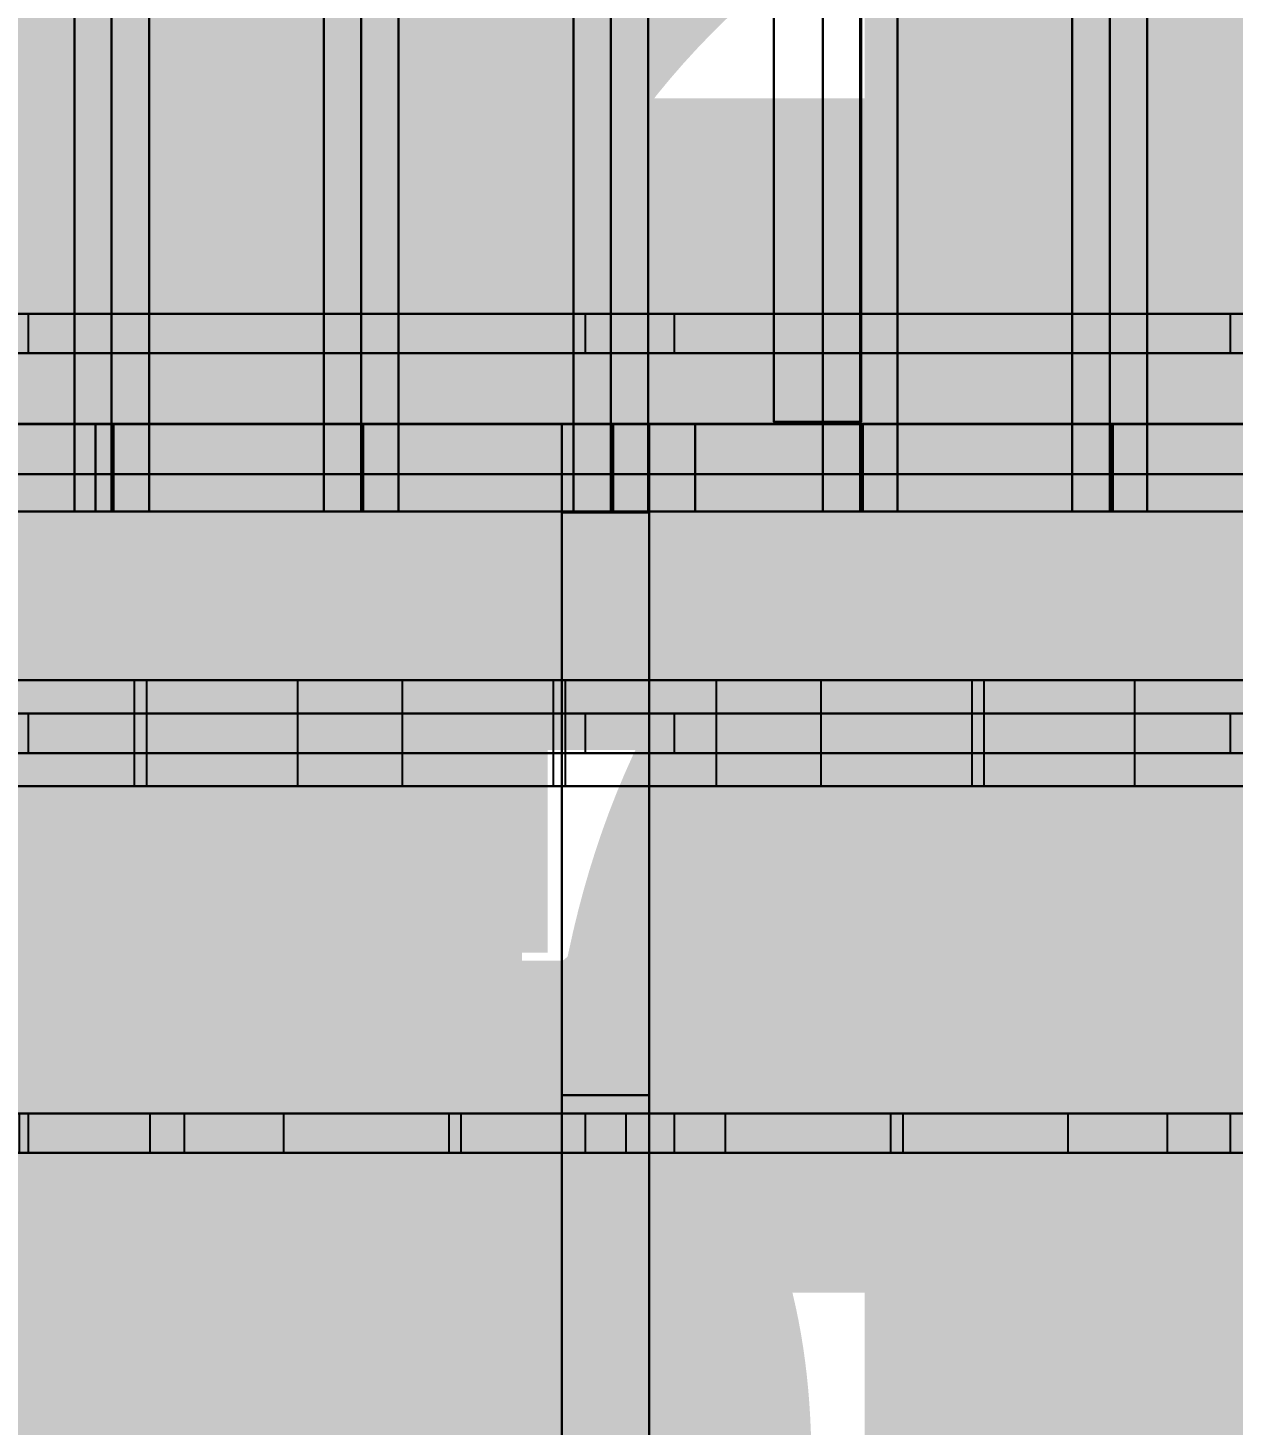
# Model space of a CAD drawing. Header units: inches. Extents: x -252 to 449, y -12 to 800.
# Drawn here: x -98.9 to -50.6, y 217 to 272.9 of the extents above; entities that cross this region are included whole.
import ezdxf

# ---------------------------------------------------------------- set-up
doc = ezdxf.new("R2010")
doc.units = ezdxf.units.IN
doc.header["$MEASUREMENT"] = 0
for name, color, linetype in [('C2', 2, 'CONTINUOUS'), ('FT2', 8, 'CONTINUOUS'), ('RT2', 7, 'CONTINUOUS'), ('W1', 5, 'CONTINUOUS'), ('W2', 5, 'CONTINUOUS')]:
    doc.layers.add(name, color=color, linetype=linetype)

msp = doc.modelspace()

# ---------------------------------------------------------------- linework, layer by layer
at = {"layer": 'C2'}
for points in [[(-97.02, 253.53, 28.75), (-97.02, 302.51, 28.75), (-95.53, 302.51, 28.75), (-95.53, 253.53, 28.75)], [(-97.02, 302.51, 32.31), (-97.02, 253.53, 32.31), (-95.53, 253.53, 32.31), (-95.53, 302.51, 32.31)], [(-95.53, 302.51, 37), (-95.53, 253.53, 37), (-95.53, 253.53, 40.56), (-95.53, 302.51, 40.56)], [(-94.03, 302.51, 37), (-94.03, 253.53, 37), (-95.53, 253.53, 37), (-95.53, 302.51, 37)], [(-94.03, 253.53, 40.56), (-94.03, 302.51, 40.56), (-95.53, 302.51, 40.56), (-95.53, 253.53, 40.56)], [(-95.53, 253.53, 28.75), (-95.53, 302.51, 28.75), (-95.53, 302.51, 32.31), (-95.53, 253.53, 32.31)], [(-87.04, 253.53, 37), (-87.04, 302.51, 37), (-85.54, 302.51, 37), (-85.54, 253.53, 37)], [(-87.04, 302.51, 40.56), (-87.04, 253.53, 40.56), (-85.54, 253.53, 40.56), (-85.54, 302.51, 40.56)], [(-85.54, 302.51, 45.37), (-85.54, 253.53, 45.37), (-85.54, 253.53, 48.94), (-85.54, 302.51, 48.94)], [(-84.05, 302.51, 45.37), (-84.05, 253.53, 45.37), (-85.54, 253.53, 45.37), (-85.54, 302.51, 45.37)], [(-84.05, 253.53, 48.94), (-84.05, 302.51, 48.94), (-85.54, 302.51, 48.94), (-85.54, 253.53, 48.94)], [(-85.54, 253.53, 37), (-85.54, 302.51, 37), (-85.54, 302.51, 40.56), (-85.54, 253.53, 40.56)], [(-77.05, 253.53, 45.37), (-77.05, 302.51, 45.37), (-75.55, 302.51, 45.37), (-75.55, 253.53, 45.37)], [(-77.05, 302.51, 48.94), (-77.05, 253.53, 48.94), (-75.55, 253.53, 48.94), (-75.55, 302.51, 48.94)], [(-75.55, 302.51, 53.63), (-75.55, 253.53, 53.63), (-75.55, 253.53, 57.19), (-75.55, 302.51, 57.19)], [(-74.06, 302.51, 53.63), (-74.06, 253.53, 53.63), (-75.55, 253.53, 53.63), (-75.55, 302.51, 53.63)], [(-74.06, 253.53, 57.19), (-74.06, 302.51, 57.19), (-75.55, 302.51, 57.19), (-75.55, 253.53, 57.19)], [(-75.55, 253.53, 45.37), (-75.55, 302.51, 45.37), (-75.55, 302.51, 48.94), (-75.55, 253.53, 48.94)], [(-67.06, 253.53, 53.63), (-67.06, 302.51, 53.63), (-65.57, 302.51, 53.63), (-65.57, 253.53, 53.63)], [(-67.06, 302.51, 57.19), (-67.06, 253.53, 57.19), (-65.57, 253.53, 57.19), (-65.57, 302.51, 57.19)], [(-65.57, 302.51, 62), (-65.57, 253.53, 62), (-65.57, 253.53, 65.56), (-65.57, 302.51, 65.56)], [(-64.07, 302.51, 62), (-64.07, 253.53, 62), (-65.57, 253.53, 62), (-65.57, 302.51, 62)], [(-64.07, 253.53, 65.56), (-64.07, 302.51, 65.56), (-65.57, 302.51, 65.56), (-65.57, 253.53, 65.56)], [(-65.57, 253.53, 53.63), (-65.57, 302.51, 53.63), (-65.57, 302.51, 57.19), (-65.57, 253.53, 57.19)], [(-57.08, 253.53, 62), (-57.08, 302.51, 62), (-55.58, 302.51, 62), (-55.58, 253.53, 62)], [(-57.08, 302.51, 65.56), (-57.08, 253.53, 65.56), (-55.58, 253.53, 65.56), (-55.58, 302.51, 65.56)], [(-55.58, 302.51, 70.25), (-55.58, 253.53, 70.25), (-55.58, 253.53, 73.81), (-55.58, 302.51, 73.81)], [(-54.08, 302.51, 70.25), (-54.08, 253.53, 70.25), (-55.58, 253.53, 70.25), (-55.58, 302.51, 70.25)], [(-54.08, 253.53, 73.81), (-54.08, 302.51, 73.81), (-55.58, 302.51, 73.81), (-55.58, 253.53, 73.81)], [(-55.58, 253.53, 62), (-55.58, 302.51, 62), (-55.58, 302.51, 65.56), (-55.58, 253.53, 65.56)], [(-105.51, 255.03, 28.75), (-95.53, 255.03, 28.75), (-95.53, 253.53, 28.75), (-105.51, 253.53, 28.75)], [(-95.53, 255.03, 32.31), (-105.51, 255.03, 32.31), (-105.51, 253.53, 32.31), (-95.53, 253.53, 32.31)], [(-95.53, 255.03, 37), (-85.54, 255.03, 37), (-85.54, 253.53, 37), (-95.53, 253.53, 37)], [(-85.54, 255.03, 40.56), (-95.53, 255.03, 40.56), (-95.53, 253.53, 40.56), (-85.54, 253.53, 40.56)], [(-85.54, 255.03, 45.37), (-75.55, 255.03, 45.37), (-75.55, 253.53, 45.37), (-85.54, 253.53, 45.37)], [(-75.55, 255.03, 48.94), (-85.54, 255.03, 48.94), (-85.54, 253.53, 48.94), (-75.55, 253.53, 48.94)], [(-75.55, 255.03, 53.63), (-65.57, 255.03, 53.63), (-65.57, 253.53, 53.63), (-75.55, 253.53, 53.63)], [(-65.57, 255.03, 57.19), (-75.55, 255.03, 57.19), (-75.55, 253.53, 57.19), (-65.57, 253.53, 57.19)], [(-65.57, 255.03, 62), (-55.58, 255.03, 62), (-55.58, 253.53, 62), (-65.57, 253.53, 62)], [(-55.58, 255.03, 65.56), (-65.57, 255.03, 65.56), (-65.57, 253.53, 65.56), (-55.58, 253.53, 65.56)], [(-55.58, 255.03, 70.25), (-45.5, 255.03, 70.25), (-45.5, 253.53, 70.25), (-55.58, 253.53, 70.25)], [(-45.5, 255.03, 73.81), (-55.58, 255.03, 73.81), (-55.58, 253.53, 73.81), (-45.5, 253.53, 73.81)], [(-105.51, 253.53, 28.75), (-95.53, 253.53, 28.75), (-95.53, 253.53, 32.31), (-105.51, 253.53, 32.31)], [(-95.53, 253.53, 37), (-85.54, 253.53, 37), (-85.54, 253.53, 40.56), (-95.53, 253.53, 40.56)], [(-85.54, 253.53, 45.37), (-75.55, 253.53, 45.37), (-75.55, 253.53, 48.94), (-85.54, 253.53, 48.94)], [(-75.55, 253.53, 53.63), (-65.57, 253.53, 53.63), (-65.57, 253.53, 57.19), (-75.55, 253.53, 57.19)], [(-65.57, 253.53, 62), (-55.58, 253.53, 62), (-55.58, 253.53, 65.56), (-65.57, 253.53, 65.56)], [(-55.58, 253.53, 70.25), (-45.5, 253.53, 70.25), (-45.5, 253.53, 73.81), (-55.58, 253.53, 73.81)]]:
    msp.add_3dface(points, dxfattribs=at)
at = {"layer": 'FT2'}
for points in [[(-252, 242.54, 121.97), (0, 242.54, 121.97), (0, 246.79, 121.97), (-252, 246.79, 121.97)], [(-252, 246.79, 121.97), (0, 246.79, 121.97), (0, 246.79, 119.92), (-252, 246.79, 119.92)], [(-252, 246.79, 108), (0, 246.79, 108), (0, 242.54, 108), (-252, 242.54, 108)], [(-252, 246.79, 108), (-252, 246.79, 110.05), (0, 246.79, 110.05), (0, 246.79, 108)], [(-100.66, 246.79, 121.97), (-94.61, 246.79, 108.87), (-96.47, 246.79, 108.01), (-102.51, 246.79, 121.11)], [(-100.66, 242.54, 121.97), (-94.61, 242.54, 108.87), (-94.61, 246.79, 108.87), (-100.66, 246.79, 121.97)], [(-94.13, 242.54, 108.87), (-88.08, 242.54, 121.97), (-88.08, 246.79, 121.97), (-94.13, 246.79, 108.87)], [(-94.13, 246.79, 108.87), (-88.08, 246.79, 121.97), (-86.22, 246.79, 121.11), (-92.28, 246.79, 108.01)], [(-83.9, 246.79, 121.97), (-77.85, 246.79, 108.87), (-79.71, 246.79, 108.01), (-85.76, 246.79, 121.11)], [(-83.9, 242.54, 121.97), (-77.85, 242.54, 108.87), (-77.85, 246.79, 108.87), (-83.9, 246.79, 121.97)], [(-77.38, 242.54, 108.87), (-71.32, 242.54, 121.97), (-71.32, 246.79, 121.97), (-77.38, 246.79, 108.87)], [(-77.38, 246.79, 108.87), (-71.32, 246.79, 121.97), (-69.46, 246.79, 121.11), (-75.52, 246.79, 108.01)], [(-67.14, 246.79, 121.97), (-61.09, 246.79, 108.87), (-62.95, 246.79, 108.01), (-69, 246.79, 121.11)], [(-67.14, 242.54, 121.97), (-61.09, 242.54, 108.87), (-61.09, 246.79, 108.87), (-67.14, 246.79, 121.97)], [(-60.62, 242.54, 108.87), (-54.57, 242.54, 121.97), (-54.57, 246.79, 121.97), (-60.62, 246.79, 108.87)], [(-60.62, 246.79, 108.87), (-54.57, 246.79, 121.97), (-52.71, 246.79, 121.11), (-58.76, 246.79, 108.01)], [(-50.38, 246.79, 121.97), (-44.34, 246.79, 108.87), (-46.2, 246.79, 108.01), (-52.24, 246.79, 121.11)], [(-252, 242.54, 121.97), (-252, 242.54, 119.92), (0, 242.54, 119.92), (0, 242.54, 121.97)], [(-252, 242.54, 108), (0, 242.54, 108), (0, 242.54, 110.05), (-252, 242.54, 110.05)], [(-100.66, 242.54, 121.97), (-102.51, 242.54, 121.11), (-96.47, 242.54, 108.01), (-94.61, 242.54, 108.87)], [(-94.13, 242.54, 108.87), (-92.28, 242.54, 108.01), (-86.22, 242.54, 121.11), (-88.08, 242.54, 121.97)], [(-83.9, 242.54, 121.97), (-85.76, 242.54, 121.11), (-79.71, 242.54, 108.01), (-77.85, 242.54, 108.87)], [(-77.38, 242.54, 108.87), (-75.52, 242.54, 108.01), (-69.46, 242.54, 121.11), (-71.32, 242.54, 121.97)], [(-67.14, 242.54, 121.97), (-69, 242.54, 121.11), (-62.95, 242.54, 108.01), (-61.09, 242.54, 108.87)], [(-60.62, 242.54, 108.87), (-58.76, 242.54, 108.01), (-52.71, 242.54, 121.11), (-54.57, 242.54, 121.97)], [(-50.38, 242.54, 121.97), (-52.24, 242.54, 121.11), (-46.2, 242.54, 108.01), (-44.34, 242.54, 108.87)], [(-252, 227.87, 121.97), (0, 227.87, 121.97), (0, 229.45, 121.97), (-252, 229.45, 121.97)], [(-252, 229.45, 121.97), (0, 229.45, 121.97), (0, 229.45, 119.92), (-252, 229.45, 119.92)], [(-252, 229.45, 108), (0, 229.45, 108), (0, 227.87, 108), (-252, 227.87, 108)], [(-252, 229.45, 108), (-252, 229.45, 110.05), (0, 229.45, 110.05), (0, 229.45, 108)], [(-99.44, 229.45, 121.97), (-93.99, 229.45, 113.78), (-95.69, 229.45, 112.65), (-101.15, 229.45, 120.83)], [(-99.44, 227.87, 121.97), (-93.99, 227.87, 113.78), (-93.99, 229.45, 113.78), (-99.44, 229.45, 121.97)], [(-99.23, 227.87, 109.08), (-92.61, 227.87, 121.97), (-92.61, 229.45, 121.97), (-99.23, 229.45, 109.08)], [(-99.23, 229.45, 109.08), (-92.61, 229.45, 121.97), (-90.79, 229.45, 121.03), (-97.41, 229.45, 108.14)], [(-88.65, 229.45, 121.97), (-82.02, 229.45, 109.08), (-83.84, 229.45, 108.14), (-90.47, 229.45, 121.03)], [(-88.65, 227.87, 121.97), (-82.02, 227.87, 109.08), (-82.02, 229.45, 109.08), (-88.65, 229.45, 121.97)], [(-81.55, 227.87, 109.08), (-74.93, 227.87, 121.97), (-74.93, 229.45, 121.97), (-81.55, 229.45, 109.08)], [(-81.55, 229.45, 109.08), (-74.93, 229.45, 121.97), (-73.11, 229.45, 121.03), (-79.73, 229.45, 108.14)], [(-70.97, 229.45, 121.97), (-64.34, 229.45, 109.08), (-66.16, 229.45, 108.14), (-72.79, 229.45, 121.03)], [(-70.97, 227.87, 121.97), (-64.34, 227.87, 109.08), (-64.34, 229.45, 109.08), (-70.97, 229.45, 121.97)], [(-63.86, 227.87, 109.08), (-57.24, 227.87, 121.97), (-57.24, 229.45, 121.97), (-63.86, 229.45, 109.08)], [(-63.86, 229.45, 109.08), (-57.24, 229.45, 121.97), (-55.42, 229.45, 121.03), (-62.04, 229.45, 108.14)], [(-53.28, 229.45, 121.97), (-46.65, 229.45, 109.08), (-48.47, 229.45, 108.14), (-55.1, 229.45, 121.03)], [(-53.28, 227.87, 121.97), (-46.65, 227.87, 109.08), (-46.65, 229.45, 109.08), (-53.28, 229.45, 121.97)], [(-252, 227.87, 121.97), (-252, 227.87, 119.92), (0, 227.87, 119.92), (0, 227.87, 121.97)], [(-252, 227.87, 108), (0, 227.87, 108), (0, 227.87, 110.05), (-252, 227.87, 110.05)], [(-99.44, 227.87, 121.97), (-101.15, 227.87, 120.83), (-95.69, 227.87, 112.65), (-93.99, 227.87, 113.78)], [(-99.23, 227.87, 109.08), (-97.41, 227.87, 108.14), (-90.79, 227.87, 121.03), (-92.61, 227.87, 121.97)], [(-88.65, 227.87, 121.97), (-90.47, 227.87, 121.03), (-83.84, 227.87, 108.14), (-82.02, 227.87, 109.08)], [(-81.55, 227.87, 109.08), (-79.73, 227.87, 108.14), (-73.11, 227.87, 121.03), (-74.93, 227.87, 121.97)], [(-70.97, 227.87, 121.97), (-72.79, 227.87, 121.03), (-66.16, 227.87, 108.14), (-64.34, 227.87, 109.08)], [(-63.86, 227.87, 109.08), (-62.04, 227.87, 108.14), (-55.42, 227.87, 121.03), (-57.24, 227.87, 121.97)], [(-53.28, 227.87, 121.97), (-55.1, 227.87, 121.03), (-48.47, 227.87, 108.14), (-46.65, 227.87, 109.08)]]:
    msp.add_3dface(points, dxfattribs=at)
at = {"layer": 'RT2'}
for points in [[(0, 259.87, 229.96), (-252, 259.87, 229.96), (-252, 261.45, 229.96), (0, 261.45, 229.96)], [(0, 261.45, 229.96), (-252, 261.45, 229.96), (-252, 261.45, 232.01), (0, 261.45, 232.01)], [(0, 261.45, 234.96), (-1.17, 261.45, 233.28), (-127.17, 261.45, 321.51), (-126, 261.45, 323.19)], [(0, 261.45, 234.96), (-126, 261.45, 323.19), (-126, 259.87, 323.19), (0, 259.87, 234.96)], [(-76.56, 261.45, 287.99), (-98.87, 261.45, 230.71), (-98.87, 259.87, 230.71), (-76.56, 259.87, 287.99)], [(-76.56, 261.45, 287.99), (-74.65, 261.45, 287.24), (-96.96, 261.45, 229.97), (-98.87, 261.45, 230.71)], [(-50.75, 261.45, 230.73), (-52.65, 261.45, 229.97), (-74.92, 261.45, 285.33), (-73.02, 261.45, 286.09)], [(-50.75, 261.45, 230.73), (-73.02, 261.45, 286.09), (-73.02, 259.87, 286.09), (-50.75, 259.87, 230.73)], [(0, 259.87, 229.96), (0, 259.87, 232.01), (-252, 259.87, 232.01), (-252, 259.87, 229.96)], [(0, 259.87, 234.96), (-126, 259.87, 323.19), (-127.17, 259.87, 321.51), (-1.17, 259.87, 233.28)], [(-76.56, 259.87, 287.99), (-98.87, 259.87, 230.71), (-96.96, 259.87, 229.97), (-74.65, 259.87, 287.24)], [(-50.75, 259.87, 230.73), (-73.02, 259.87, 286.09), (-74.92, 259.87, 285.33), (-52.65, 259.87, 229.97)], [(0, 243.87, 229.96), (-252, 243.87, 229.96), (-252, 245.45, 229.96), (0, 245.45, 229.96)], [(0, 245.45, 229.96), (-252, 245.45, 229.96), (-252, 245.45, 232.01), (0, 245.45, 232.01)], [(0, 245.45, 234.96), (-1.17, 245.45, 233.28), (-127.17, 245.45, 321.51), (-126, 245.45, 323.19)], [(0, 245.45, 234.96), (-126, 245.45, 323.19), (-126, 243.87, 323.19), (0, 243.87, 234.96)], [(-76.56, 245.45, 287.99), (-98.87, 245.45, 230.71), (-98.87, 243.87, 230.71), (-76.56, 243.87, 287.99)], [(-76.56, 245.45, 287.99), (-74.65, 245.45, 287.24), (-96.96, 245.45, 229.97), (-98.87, 245.45, 230.71)], [(-50.75, 245.45, 230.73), (-52.65, 245.45, 229.97), (-74.92, 245.45, 285.33), (-73.02, 245.45, 286.09)], [(-50.75, 245.45, 230.73), (-73.02, 245.45, 286.09), (-73.02, 243.87, 286.09), (-50.75, 243.87, 230.73)], [(0, 243.87, 229.96), (0, 243.87, 232.01), (-252, 243.87, 232.01), (-252, 243.87, 229.96)], [(0, 243.87, 234.96), (-126, 243.87, 323.19), (-127.17, 243.87, 321.51), (-1.17, 243.87, 233.28)], [(-76.56, 243.87, 287.99), (-98.87, 243.87, 230.71), (-96.96, 243.87, 229.97), (-74.65, 243.87, 287.24)], [(-50.75, 243.87, 230.73), (-73.02, 243.87, 286.09), (-74.92, 243.87, 285.33), (-52.65, 243.87, 229.97)], [(0, 227.87, 229.96), (-252, 227.87, 229.96), (-252, 229.45, 229.96), (0, 229.45, 229.96)], [(0, 229.45, 229.96), (-252, 229.45, 229.96), (-252, 229.45, 232.01), (0, 229.45, 232.01)], [(0, 229.45, 234.96), (-1.17, 229.45, 233.28), (-127.17, 229.45, 321.51), (-126, 229.45, 323.19)], [(0, 229.45, 234.96), (-126, 229.45, 323.19), (-126, 227.87, 323.19), (0, 227.87, 234.96)], [(-76.56, 229.45, 287.99), (-98.87, 229.45, 230.71), (-98.87, 227.87, 230.71), (-76.56, 227.87, 287.99)], [(-76.56, 229.45, 287.99), (-74.65, 229.45, 287.24), (-96.96, 229.45, 229.97), (-98.87, 229.45, 230.71)], [(-50.75, 229.45, 230.73), (-52.65, 229.45, 229.97), (-74.92, 229.45, 285.33), (-73.02, 229.45, 286.09)], [(-50.75, 229.45, 230.73), (-73.02, 229.45, 286.09), (-73.02, 227.87, 286.09), (-50.75, 227.87, 230.73)], [(0, 227.87, 229.96), (0, 227.87, 232.01), (-252, 227.87, 232.01), (-252, 227.87, 229.96)], [(0, 227.87, 234.96), (-126, 227.87, 323.19), (-127.17, 227.87, 321.51), (-1.17, 227.87, 233.28)], [(-76.56, 227.87, 287.99), (-98.87, 227.87, 230.71), (-96.96, 227.87, 229.97), (-74.65, 227.87, 287.24)], [(-50.75, 227.87, 230.73), (-73.02, 227.87, 286.09), (-74.92, 227.87, 285.33), (-52.65, 227.87, 229.97)]]:
    msp.add_3dface(points, dxfattribs=at)
at = {"layer": 'W1'}
for points in [[(-65.53, 298.95), (-65.53, 257.13), (-69.03, 257.13), (-69.03, 298.95)], [(-69.03, 257.13, 1.46), (-69.03, 298.95, 1.46), (-69.03, 298.95), (-69.03, 257.13)], [(-65.53, 257.13, 53.63), (-65.53, 298.95, 53.63), (-69.03, 298.95, 53.63), (-69.03, 257.13, 53.63)], [(-69.03, 298.95, 52.17), (-69.03, 257.13, 52.17), (-69.03, 257.13, 53.63), (-69.03, 298.95, 53.63)], [(-65.53, 298.95, 1.46), (-65.53, 257.13, 1.46), (-65.53, 257.13), (-65.53, 298.95)], [(-65.53, 257.13, 52.17), (-65.53, 298.95, 52.17), (-65.53, 298.95, 53.63), (-65.53, 257.13, 53.63)], [(-65.53, 257.13, 48.75), (-65.53, 275.63, 48.75), (-69.03, 275.63, 48.75), (-69.03, 257.13, 48.75)], [(-69.03, 275.63, 47.29), (-69.03, 257.13, 47.29), (-69.03, 257.13, 48.75), (-69.03, 275.63, 48.75)], [(-65.53, 257.13, 47.29), (-65.53, 275.63, 47.29), (-65.53, 275.63, 48.75), (-65.53, 257.13, 48.75)], [(-69.03, 258.59, 53.63), (-69.03, 258.59), (-69.03, 257.13), (-69.03, 257.13, 53.63)], [(-65.53, 258.59), (-65.53, 258.59, 53.63), (-65.53, 257.13, 53.63), (-65.53, 257.13)], [(-135.46, 257.04), (-3.54, 257.04), (-3.54, 253.54), (-135.46, 253.54)], [(-135.46, 257.04, 1.46), (-3.54, 257.04, 1.46), (-3.54, 257.04), (-135.46, 257.04)], [(-3.54, 257.04, 108), (-135.46, 257.04, 108), (-135.46, 253.54, 108), (-3.54, 253.54, 108)], [(-3.54, 257.04, 106.54), (-135.46, 257.04, 106.54), (-135.46, 257.04, 108), (-3.54, 257.04, 108)], [(-105.54, 257.04, 32.25), (-95.54, 257.04, 32.25), (-95.54, 253.54, 32.25), (-105.54, 253.54, 32.25)], [(-105.54, 257.04, 33.71), (-95.54, 257.04, 33.71), (-95.54, 257.04, 32.25), (-105.54, 257.04, 32.25)], [(-105.54, 257.04, 40.5), (-85.54, 257.04, 40.5), (-85.54, 253.54, 40.5), (-105.54, 253.54, 40.5)], [(-105.54, 257.04, 41.96), (-85.54, 257.04, 41.96), (-85.54, 257.04, 40.5), (-105.54, 257.04, 40.5)], [(-85.46, 257.04, 28.75), (-105.46, 257.04, 28.75), (-105.46, 253.54, 28.75), (-85.46, 253.54, 28.75)], [(-85.46, 257.04, 27.29), (-105.46, 257.04, 27.29), (-105.46, 257.04, 28.75), (-85.46, 257.04, 28.75)], [(-96.99, 257.04, 32.25), (-96.99, 257.04, 40.5), (-95.54, 257.04, 40.5), (-95.54, 257.04, 32.25)], [(-95.54, 257.04, 32.25), (-95.54, 257.04, 40.5), (-95.54, 253.54, 40.5), (-95.54, 253.54, 32.25)], [(-85.46, 257.04, 37), (-95.46, 257.04, 37), (-95.46, 253.54, 37), (-85.46, 253.54, 37)], [(-85.46, 257.04, 35.54), (-95.46, 257.04, 35.54), (-95.46, 257.04, 37), (-85.46, 257.04, 37)], [(-95.46, 257.04, 37), (-95.46, 257.04, 28.75), (-95.46, 253.54, 28.75), (-95.46, 253.54, 37)], [(-94, 257.04, 37), (-94, 257.04, 28.75), (-95.46, 257.04, 28.75), (-95.46, 257.04, 37)], [(-86.99, 257.04, 40.5), (-86.99, 257.04, 108), (-85.54, 257.04, 108), (-85.54, 257.04, 40.5)], [(-85.54, 257.04, 48.88), (-75.54, 257.04, 48.88), (-75.54, 253.54, 48.88), (-85.54, 253.54, 48.88)], [(-85.54, 257.04, 50.33), (-75.54, 257.04, 50.33), (-75.54, 257.04, 48.88), (-85.54, 257.04, 48.88)], [(-85.54, 257.04, 57.13), (-65.54, 257.04, 57.13), (-65.54, 253.54, 57.13), (-85.54, 253.54, 57.13)], [(-85.54, 257.04, 58.58), (-65.54, 257.04, 58.58), (-65.54, 257.04, 57.13), (-85.54, 257.04, 57.13)], [(-85.54, 257.04, 40.5), (-85.54, 257.04, 108), (-85.54, 253.54, 108), (-85.54, 253.54, 40.5)], [(-65.46, 257.04, 45.37), (-85.46, 257.04, 45.37), (-85.46, 253.54, 45.37), (-65.46, 253.54, 45.37)], [(-65.46, 257.04, 43.92), (-85.46, 257.04, 43.92), (-85.46, 257.04, 45.37), (-65.46, 257.04, 45.37)], [(-85.46, 257.04, 45.37), (-85.46, 257.04), (-85.46, 253.54), (-85.46, 253.54, 45.37)], [(-84, 257.04, 45.37), (-84, 257.04), (-85.46, 257.04), (-85.46, 257.04, 45.37)], [(-76.99, 257.04, 48.88), (-76.99, 257.04, 57.13), (-75.54, 257.04, 57.13), (-75.54, 257.04, 48.88)], [(-75.54, 257.04, 48.88), (-75.54, 257.04, 57.13), (-75.54, 253.54, 57.13), (-75.54, 253.54, 48.88)], [(-65.46, 257.04, 53.63), (-75.46, 257.04, 53.63), (-75.46, 253.54, 53.63), (-65.46, 253.54, 53.63)], [(-65.46, 257.04, 52.17), (-75.46, 257.04, 52.17), (-75.46, 257.04, 53.63), (-65.46, 257.04, 53.63)], [(-75.46, 257.04, 53.63), (-75.46, 257.04, 45.37), (-75.46, 253.54, 45.37), (-75.46, 253.54, 53.63)], [(-74, 257.04, 53.63), (-74, 257.04, 45.37), (-75.46, 257.04, 45.37), (-75.46, 257.04, 53.63)], [(-65.53, 257.13), (-65.53, 257.13, 53.63), (-69.03, 257.13, 53.63), (-69.03, 257.13)], [(-66.99, 257.04, 57.13), (-66.99, 257.04, 108), (-65.54, 257.04, 108), (-65.54, 257.04, 57.13)], [(-65.54, 257.04, 65.5), (-55.54, 257.04, 65.5), (-55.54, 253.54, 65.5), (-65.54, 253.54, 65.5)], [(-65.54, 257.04, 66.96), (-55.54, 257.04, 66.96), (-55.54, 257.04, 65.5), (-65.54, 257.04, 65.5)], [(-65.54, 257.04, 73.75), (-45.54, 257.04, 73.75), (-45.54, 253.54, 73.75), (-65.54, 253.54, 73.75)], [(-65.54, 257.04, 75.21), (-45.54, 257.04, 75.21), (-45.54, 257.04, 73.75), (-65.54, 257.04, 73.75)], [(-65.54, 257.04, 57.13), (-65.54, 257.04, 108), (-65.54, 253.54, 108), (-65.54, 253.54, 57.13)], [(-45.46, 257.04, 62), (-65.46, 257.04, 62), (-65.46, 253.54, 62), (-45.46, 253.54, 62)], [(-45.46, 257.04, 60.54), (-65.46, 257.04, 60.54), (-65.46, 257.04, 62), (-45.46, 257.04, 62)], [(-65.46, 257.04, 62), (-65.46, 257.04), (-65.46, 253.54), (-65.46, 253.54, 62)], [(-64, 257.04, 62), (-64, 257.04), (-65.46, 257.04), (-65.46, 257.04, 62)], [(-56.99, 257.04, 65.5), (-56.99, 257.04, 73.75), (-55.54, 257.04, 73.75), (-55.54, 257.04, 65.5)], [(-55.54, 257.04, 65.5), (-55.54, 257.04, 73.75), (-55.54, 253.54, 73.75), (-55.54, 253.54, 65.5)], [(-45.46, 257.04, 70.25), (-55.46, 257.04, 70.25), (-55.46, 253.54, 70.25), (-45.46, 253.54, 70.25)], [(-45.46, 257.04, 68.79), (-55.46, 257.04, 68.79), (-55.46, 257.04, 70.25), (-45.46, 257.04, 70.25)], [(-55.46, 257.04, 70.25), (-55.46, 257.04, 62), (-55.46, 253.54, 62), (-55.46, 253.54, 70.25)], [(-54, 257.04, 70.25), (-54, 257.04, 62), (-55.46, 257.04, 62), (-55.46, 257.04, 70.25)], [(-3.54, 253.54, 1.46), (-135.46, 253.54, 1.46), (-135.46, 253.54), (-3.54, 253.54)], [(-135.46, 253.54, 106.54), (-3.54, 253.54, 106.54), (-3.54, 253.54, 108), (-135.46, 253.54, 108)], [(-3.54, 253.54, 108), (-135.46, 253.54), (-133.59, 253.54), (-1.67, 253.54, 108)], [(-135.46, 253.54, 108), (-3.54, 253.54), (-1.67, 253.54), (-133.59, 253.54, 108)], [(-95.54, 253.54, 33.71), (-105.54, 253.54, 33.71), (-105.54, 253.54, 32.25), (-95.54, 253.54, 32.25)], [(-85.54, 253.54, 41.96), (-105.54, 253.54, 41.96), (-105.54, 253.54, 40.5), (-85.54, 253.54, 40.5)], [(-105.46, 253.54, 27.29), (-85.46, 253.54, 27.29), (-85.46, 253.54, 28.75), (-105.46, 253.54, 28.75)], [(-96.99, 253.54, 40.5), (-96.99, 253.54, 32.25), (-95.54, 253.54, 32.25), (-95.54, 253.54, 40.5)], [(-95.46, 253.54, 35.54), (-85.46, 253.54, 35.54), (-85.46, 253.54, 37), (-95.46, 253.54, 37)], [(-94, 253.54, 28.75), (-94, 253.54, 37), (-95.46, 253.54, 37), (-95.46, 253.54, 28.75)], [(-86.99, 253.54, 108), (-86.99, 253.54, 40.5), (-85.54, 253.54, 40.5), (-85.54, 253.54, 108)], [(-75.54, 253.54, 50.33), (-85.54, 253.54, 50.33), (-85.54, 253.54, 48.88), (-75.54, 253.54, 48.88)], [(-65.54, 253.54, 58.58), (-85.54, 253.54, 58.58), (-85.54, 253.54, 57.13), (-65.54, 253.54, 57.13)], [(-85.46, 253.54, 43.92), (-65.46, 253.54, 43.92), (-65.46, 253.54, 45.37), (-85.46, 253.54, 45.37)], [(-84, 253.54), (-84, 253.54, 45.37), (-85.46, 253.54, 45.37), (-85.46, 253.54)], [(-76.99, 253.54, 57.13), (-76.99, 253.54, 48.88), (-75.54, 253.54, 48.88), (-75.54, 253.54, 57.13)], [(-75.46, 253.54, 52.17), (-65.46, 253.54, 52.17), (-65.46, 253.54, 53.63), (-75.46, 253.54, 53.63)], [(-74, 253.54, 45.37), (-74, 253.54, 53.63), (-75.46, 253.54, 53.63), (-75.46, 253.54, 45.37)], [(-66.99, 253.54, 108), (-66.99, 253.54, 57.13), (-65.54, 253.54, 57.13), (-65.54, 253.54, 108)], [(-55.54, 253.54, 66.96), (-65.54, 253.54, 66.96), (-65.54, 253.54, 65.5), (-55.54, 253.54, 65.5)], [(-45.54, 253.54, 75.21), (-65.54, 253.54, 75.21), (-65.54, 253.54, 73.75), (-45.54, 253.54, 73.75)], [(-65.46, 253.54, 60.54), (-45.46, 253.54, 60.54), (-45.46, 253.54, 62), (-65.46, 253.54, 62)], [(-64, 253.54), (-64, 253.54, 62), (-65.46, 253.54, 62), (-65.46, 253.54)], [(-56.99, 253.54, 73.75), (-56.99, 253.54, 65.5), (-55.54, 253.54, 65.5), (-55.54, 253.54, 73.75)], [(-55.46, 253.54, 68.79), (-45.46, 253.54, 68.79), (-45.46, 253.54, 70.25), (-55.46, 253.54, 70.25)], [(-54, 253.54, 62), (-54, 253.54, 70.25), (-55.46, 253.54, 70.25), (-55.46, 253.54, 62)]]:
    msp.add_3dface(points, dxfattribs=at)
at = {"layer": 'W2'}
for points in [[(-119.49, 257.03, 121.97), (-3.56, 257.03, 121.97), (-3.56, 253.53, 121.97), (-119.49, 253.53, 121.97)], [(-119.49, 257.03, 123.43), (-3.56, 257.03, 123.43), (-3.56, 257.03, 121.97), (-119.49, 257.03, 121.97)], [(-3.56, 257.03, 229.97), (-119.49, 257.03, 229.97), (-119.49, 253.53, 229.97), (-3.56, 253.53, 229.97)], [(-3.56, 257.03, 228.51), (-119.49, 257.03, 228.51), (-119.49, 257.03, 229.97), (-3.56, 257.03, 229.97)], [(-96.18, 257.03, 170.71), (-119.49, 257.03, 170.71), (-119.49, 253.53, 170.71), (-96.18, 253.53, 170.71)], [(-96.18, 257.03, 169.25), (-119.49, 257.03, 169.25), (-119.49, 257.03, 170.71), (-96.18, 257.03, 170.71)], [(-96.18, 257.03, 218.74), (-119.49, 257.03, 218.74), (-119.49, 253.53, 218.74), (-96.18, 253.53, 218.74)], [(-96.18, 257.03, 217.28), (-119.49, 257.03, 217.28), (-119.49, 257.03, 218.74), (-96.18, 257.03, 218.74)], [(-3.56, 257.03, 229.97), (-119.49, 257.03, 121.97), (-117.76, 257.03, 121.97), (-1.83, 257.03, 229.97)], [(-119.49, 257.03, 229.97), (-3.56, 257.03, 121.97), (-1.83, 257.03, 121.97), (-117.76, 257.03, 229.97)], [(-96.18, 257.03, 229.97), (-96.18, 257.03, 121.97), (-96.18, 253.53, 121.97), (-96.18, 253.53, 229.97)], [(-94.73, 257.03, 229.97), (-94.73, 257.03, 121.97), (-96.18, 257.03, 121.97), (-96.18, 257.03, 229.97)], [(-77.51, 257.03, 170.71), (-96.18, 257.03, 170.71), (-96.18, 253.53, 170.71), (-77.51, 253.53, 170.71)], [(-77.51, 257.03, 169.25), (-96.18, 257.03, 169.25), (-96.18, 257.03, 170.71), (-77.51, 257.03, 170.71)], [(-77.51, 257.03, 218.74), (-96.18, 257.03, 218.74), (-96.18, 253.53, 218.74), (-77.51, 253.53, 218.74)], [(-77.51, 257.03, 217.28), (-96.18, 257.03, 217.28), (-96.18, 257.03, 218.74), (-77.51, 257.03, 218.74)], [(-78.97, 257.03, 121.97), (-78.97, 257.03, 229.97), (-77.51, 257.03, 229.97), (-77.51, 257.03, 121.97)], [(-77.51, 257.03, 121.97), (-77.51, 257.03, 229.97), (-77.51, 253.53, 229.97), (-77.51, 253.53, 121.97)], [(-74.01, 257.03, 170.71), (-77.51, 257.03, 170.71), (-77.51, 253.53, 170.71), (-74.01, 253.53, 170.71)], [(-74.01, 257.03, 169.25), (-77.51, 257.03, 169.25), (-77.51, 257.03, 170.71), (-74.01, 257.03, 170.71)], [(-74.01, 257.03, 218.74), (-77.51, 257.03, 218.74), (-77.51, 253.53, 218.74), (-74.01, 253.53, 218.74)], [(-74.01, 257.03, 217.28), (-77.51, 257.03, 217.28), (-77.51, 257.03, 218.74), (-74.01, 257.03, 218.74)], [(-74.01, 257.03, 229.97), (-74.01, 257.03, 121.97), (-74.01, 253.53, 121.97), (-74.01, 253.53, 229.97)], [(-72.55, 257.03, 229.97), (-72.55, 257.03, 121.97), (-74.01, 257.03, 121.97), (-74.01, 257.03, 229.97)], [(-72.17, 257.03, 170.71), (-74.01, 257.03, 170.71), (-74.01, 253.53, 170.71), (-72.17, 253.53, 170.71)], [(-72.17, 257.03, 169.25), (-74.01, 257.03, 169.25), (-74.01, 257.03, 170.71), (-72.17, 257.03, 170.71)], [(-72.17, 257.03, 218.74), (-74.01, 257.03, 218.74), (-74.01, 253.53, 218.74), (-72.17, 253.53, 218.74)], [(-72.17, 257.03, 217.28), (-74.01, 257.03, 217.28), (-74.01, 257.03, 218.74), (-72.17, 257.03, 218.74)], [(-72.17, 257.03, 229.97), (-72.17, 257.03, 121.97), (-72.17, 253.53, 121.97), (-72.17, 253.53, 229.97)], [(-70.71, 257.03, 229.97), (-70.71, 257.03, 121.97), (-72.17, 257.03, 121.97), (-72.17, 257.03, 229.97)], [(-48.15, 257.03, 170.71), (-72.17, 257.03, 170.71), (-72.17, 253.53, 170.71), (-48.15, 253.53, 170.71)], [(-48.15, 257.03, 169.25), (-72.17, 257.03, 169.25), (-72.17, 257.03, 170.71), (-48.15, 257.03, 170.71)], [(-48.15, 257.03, 218.74), (-72.17, 257.03, 218.74), (-72.17, 253.53, 218.74), (-48.15, 253.53, 218.74)], [(-48.15, 257.03, 217.28), (-72.17, 257.03, 217.28), (-72.17, 257.03, 218.74), (-48.15, 257.03, 218.74)], [(-3.56, 253.53, 123.43), (-119.49, 253.53, 123.43), (-119.49, 253.53, 121.97), (-3.56, 253.53, 121.97)], [(-119.49, 253.53, 228.51), (-3.56, 253.53, 228.51), (-3.56, 253.53, 229.97), (-119.49, 253.53, 229.97)], [(-119.49, 253.53, 169.25), (-96.18, 253.53, 169.25), (-96.18, 253.53, 170.71), (-119.49, 253.53, 170.71)], [(-119.49, 253.53, 217.28), (-96.18, 253.53, 217.28), (-96.18, 253.53, 218.74), (-119.49, 253.53, 218.74)], [(-94.73, 253.53, 121.97), (-94.73, 253.53, 229.97), (-96.18, 253.53, 229.97), (-96.18, 253.53, 121.97)], [(-96.18, 253.53, 169.25), (-77.51, 253.53, 169.25), (-77.51, 253.53, 170.71), (-96.18, 253.53, 170.71)], [(-96.18, 253.53, 217.28), (-77.51, 253.53, 217.28), (-77.51, 253.53, 218.74), (-96.18, 253.53, 218.74)], [(-78.97, 253.53, 229.97), (-78.97, 253.53, 121.97), (-77.51, 253.53, 121.97), (-77.51, 253.53, 229.97)], [(-77.51, 253.53, 169.25), (-74.01, 253.53, 169.25), (-74.01, 253.53, 170.71), (-77.51, 253.53, 170.71)], [(-77.51, 253.53, 217.28), (-74.01, 253.53, 217.28), (-74.01, 253.53, 218.74), (-77.51, 253.53, 218.74)], [(-74.01, 253.49, 121.97), (-74.01, 206.32, 121.97), (-77.51, 206.32, 121.97), (-77.51, 253.49, 121.97)], [(-77.51, 206.32, 123.43), (-77.51, 253.49, 123.43), (-77.51, 253.49, 121.97), (-77.51, 206.32, 121.97)], [(-74.01, 206.32, 229.97), (-74.01, 253.49, 229.97), (-77.51, 253.49, 229.97), (-77.51, 206.32, 229.97)], [(-77.51, 253.49, 228.51), (-77.51, 206.32, 228.51), (-77.51, 206.32, 229.97), (-77.51, 253.49, 229.97)], [(-74.01, 253.49, 229.97), (-74.01, 253.49, 121.97), (-77.51, 253.49, 121.97), (-77.51, 253.49, 229.97)], [(-77.51, 252.03, 121.97), (-77.51, 252.03, 229.97), (-77.51, 253.49, 229.97), (-77.51, 253.49, 121.97)], [(-74.01, 230.18, 170.71), (-74.01, 253.49, 170.71), (-77.51, 253.49, 170.71), (-77.51, 230.18, 170.71)], [(-77.51, 253.49, 169.25), (-77.51, 230.18, 169.25), (-77.51, 230.18, 170.71), (-77.51, 253.49, 170.71)], [(-74.01, 253.49, 170.77), (-74.01, 230.18, 170.77), (-77.51, 230.18, 170.77), (-77.51, 253.49, 170.77)], [(-77.51, 230.18, 172.23), (-77.51, 253.49, 172.23), (-77.51, 253.49, 170.77), (-77.51, 230.18, 170.77)], [(-74.01, 230.18, 218.74), (-74.01, 253.49, 218.74), (-77.51, 253.49, 218.74), (-77.51, 230.18, 218.74)], [(-77.51, 253.49, 217.28), (-77.51, 230.18, 217.28), (-77.51, 230.18, 218.74), (-77.51, 253.49, 218.74)], [(-72.55, 253.53, 121.97), (-72.55, 253.53, 229.97), (-74.01, 253.53, 229.97), (-74.01, 253.53, 121.97)], [(-74.01, 253.53, 169.25), (-72.17, 253.53, 169.25), (-72.17, 253.53, 170.71), (-74.01, 253.53, 170.71)], [(-74.01, 253.53, 217.28), (-72.17, 253.53, 217.28), (-72.17, 253.53, 218.74), (-74.01, 253.53, 218.74)], [(-74.01, 253.49, 123.43), (-74.01, 206.32, 123.43), (-74.01, 206.32, 121.97), (-74.01, 253.49, 121.97)], [(-74.01, 206.32, 228.51), (-74.01, 253.49, 228.51), (-74.01, 253.49, 229.97), (-74.01, 206.32, 229.97)], [(-74.01, 252.03, 229.97), (-74.01, 252.03, 121.97), (-74.01, 253.49, 121.97), (-74.01, 253.49, 229.97)], [(-74.01, 230.18, 169.25), (-74.01, 253.49, 169.25), (-74.01, 253.49, 170.71), (-74.01, 230.18, 170.71)], [(-74.01, 253.49, 172.23), (-74.01, 230.18, 172.23), (-74.01, 230.18, 170.77), (-74.01, 253.49, 170.77)], [(-74.01, 230.18, 217.28), (-74.01, 253.49, 217.28), (-74.01, 253.49, 218.74), (-74.01, 230.18, 218.74)], [(-70.71, 253.53, 121.97), (-70.71, 253.53, 229.97), (-72.17, 253.53, 229.97), (-72.17, 253.53, 121.97)], [(-72.17, 253.53, 169.25), (-48.15, 253.53, 169.25), (-48.15, 253.53, 170.71), (-72.17, 253.53, 170.71)], [(-72.17, 253.53, 217.28), (-48.15, 253.53, 217.28), (-48.15, 253.53, 218.74), (-72.17, 253.53, 218.74)], [(-74.01, 230.18, 229.97), (-74.01, 230.18, 121.97), (-77.51, 230.18, 121.97), (-77.51, 230.18, 229.97)], [(-77.51, 228.73, 121.97), (-77.51, 228.73, 229.97), (-77.51, 230.18, 229.97), (-77.51, 230.18, 121.97)], [(-74.01, 206.32, 170.71), (-74.01, 230.18, 170.71), (-77.51, 230.18, 170.71), (-77.51, 206.32, 170.71)], [(-77.51, 230.18, 169.25), (-77.51, 206.32, 169.25), (-77.51, 206.32, 170.71), (-77.51, 230.18, 170.71)], [(-74.01, 206.32, 218.74), (-74.01, 230.18, 218.74), (-77.51, 230.18, 218.74), (-77.51, 206.32, 218.74)], [(-77.51, 230.18, 217.28), (-77.51, 206.32, 217.28), (-77.51, 206.32, 218.74), (-77.51, 230.18, 218.74)], [(-74.01, 228.73, 229.97), (-74.01, 228.73, 121.97), (-74.01, 230.18, 121.97), (-74.01, 230.18, 229.97)], [(-74.01, 206.32, 169.25), (-74.01, 230.18, 169.25), (-74.01, 230.18, 170.71), (-74.01, 206.32, 170.71)], [(-74.01, 206.32, 217.28), (-74.01, 230.18, 217.28), (-74.01, 230.18, 218.74), (-74.01, 206.32, 218.74)]]:
    msp.add_3dface(points, dxfattribs=at)

# ---------------------------------------------------------------- texts
at = {"layer": 'W1t'}
for s, p in [('L1F21', (-192.02, 257.04, 111.94)), ('L1F38', (-69.52, 257.04, 111.94)), ('L1F22', (-248.5, 210.89, 111.94)), ('L1F23', (-248.5, 116.84, 111.94))]:
    msp.add_text(s, height=120, dxfattribs=at).set_placement(p)
at = {"layer": 'W2t'}
for s, p in [('L2F51', (-208.51, 243.99, 233.91)), ('L2F19', (-248.5, 235.88, 233.91)), ('L2F56', (-74.01, 229.91, 233.91)), ('L2F50', (-165.01, 225.01, 233.91)), ('L2F54', (-119.53, 222.27, 233.91)), ('L2F57', (-68.4, 200.71, 233.91)), ('L2F52', (-208.51, 182.51, 233.91)), ('L2F60', (-107.24, 175.21, 233.91)), ('L2F53', (-179.01, 160.99, 233.91)), ('L2F59', (-93.52, 159.34, 233.91)), ('L2F61', (-145.14, 148.74, 233.91)), ('L2F62', (-175.87, 141.19, 233.91)), ('L2F18', (-248.5, 131.88, 233.91)), ('L2F63', (-221.72, 127.03, 233.91))]:
    msp.add_text(s, height=120, dxfattribs=at).set_placement(p)

doc.saveas('drawing.dxf')
